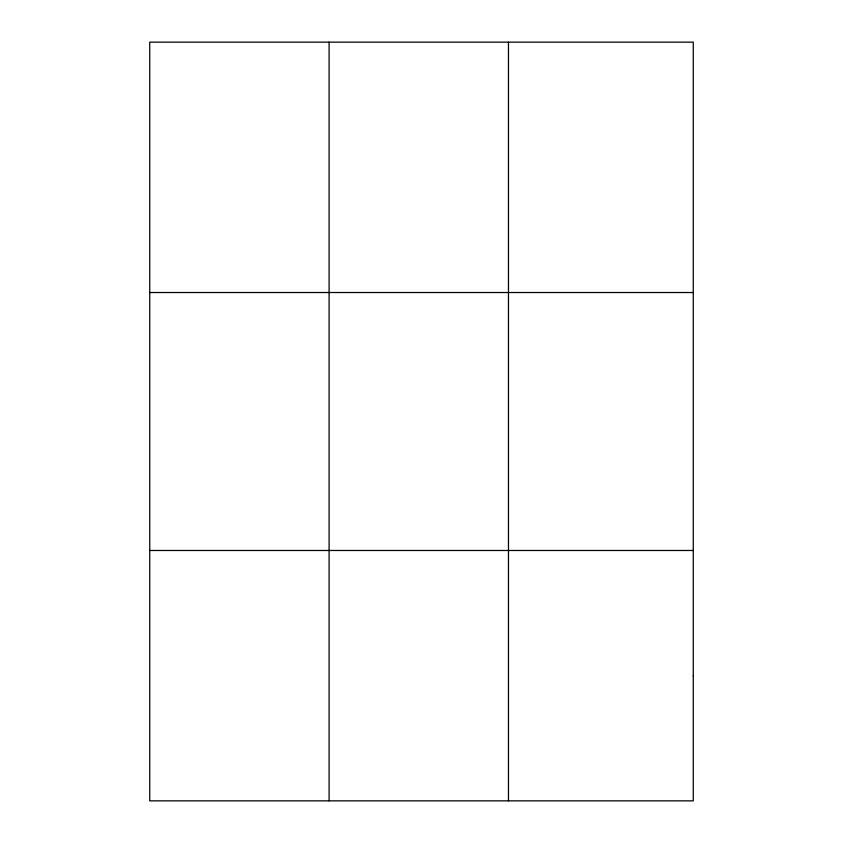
<?xml version="1.0" encoding="UTF-8"?>
<svg xmlns="http://www.w3.org/2000/svg" width="843" height="843" viewBox="0 0 843 843"><rect width="100%" height="100%" fill="white"/><g stroke="black" fill="none" stroke-linecap="round" stroke-linejoin="round"><path stroke-width="1.26" d="M329.097 800.85L329.097 42.15M508.466 800.85L508.466 42.15M149.738 292.521L693.262 292.521M149.738 550.479L693.262 550.479M693.262 675.664L693.262 800.85L149.738 800.85L149.738 42.15L693.262 42.15L693.262 675.664"/></g></svg>
